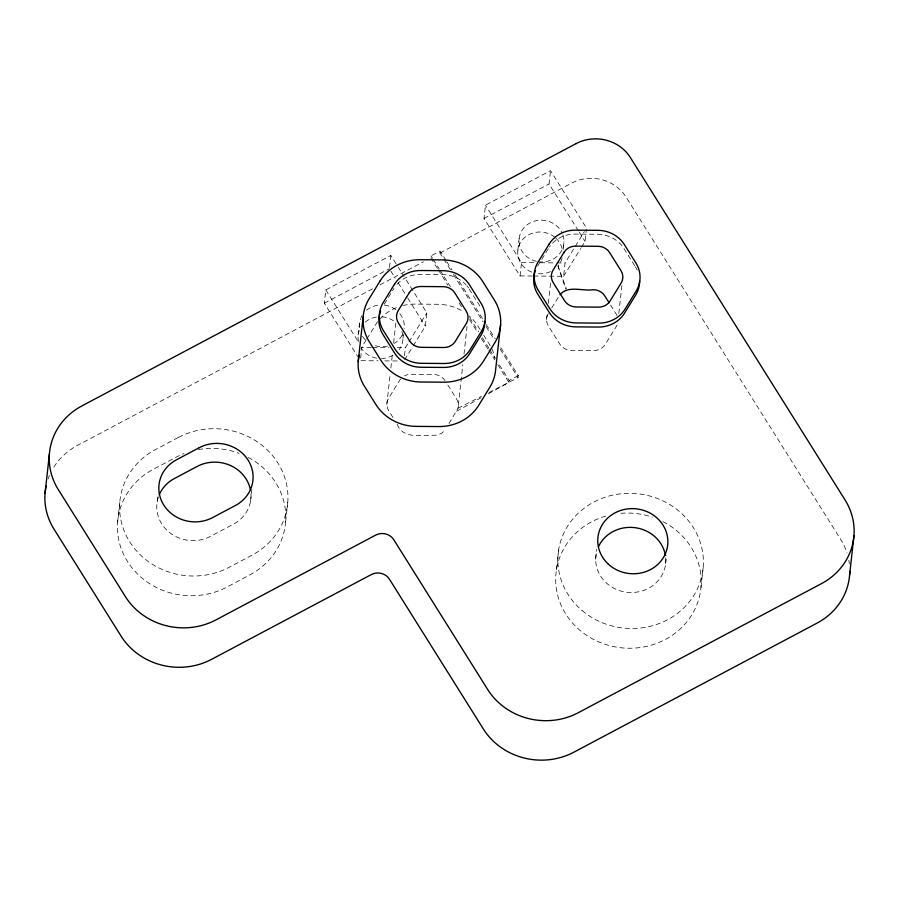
<?xml version="1.0" encoding="UTF-8"?>
<svg xmlns="http://www.w3.org/2000/svg" width="899" height="899" viewBox="0 0 899 899"><rect width="100%" height="100%" fill="white"/><g stroke="black" fill="none" stroke-linecap="round" stroke-linejoin="round"><path stroke-width="0.67" stroke-dasharray="4.5 3.37" d="M117.612 522.117L119.792 502.395M157.246 501.384L157.842 496.034M250.529 501.361L251.855 489.314M285.59 522.049L287.77 502.316M358.881 358.341L324.325 303.233L325.798 289.928L390.818 255.417L397.425 265.969M358.173 334.855L359.488 323.011M389.492 267.396L390.818 255.417M386.828 404.494L390.132 374.58M390.863 368.006L392.458 353.543M393.616 343.025L395.796 323.303M403.01 338.215L403.437 334.271M404.483 355.701L405.359 347.711L408.225 343.07M446.106 260.53L440.15 251.046L431.026 255.889L430.812 257.856L437.51 268.531M413.192 345.924L425.362 326.168L426.834 312.863L404.786 277.69M450.354 269.621L439.937 253.012L440.15 251.046M458.366 405.067L462.828 364.634M463.996 354.116L467.042 326.494M532.287 276.015L520.038 275.926L484.022 218.479L485.482 205.163L550.503 170.653L586.519 228.099M517.869 250.091L519.173 238.257M520.038 275.926L521.51 262.609L485.482 205.163M488.258 393.807L508.924 382.435L509.137 380.457L497.979 362.668M489.034 392.503L518.049 377.591L518.262 375.613L500.406 347.138M578.439 230.863L549.031 183.969L550.503 170.653M546.525 319.741L547.277 312.886M548.334 303.3L550.57 283.039M563.134 249.517L563.999 241.629M533.646 276.027L563.583 276.274L565.055 262.957L584.372 231.582M581.473 247.225L585.058 241.415L586.373 229.436M556.459 569.708L558.627 549.986M618.815 313.459L621.962 284.949M595.677 559.167L596.734 549.356M665.642 563.617L666.53 555.593M700.973 587.463L703.153 567.741M449.006 423.598L457.939 408.247A13.238 12.283 6.3 0 0 456.546 398.909L447.264 384.109M384.233 304.177L393.953 288.388M366.208 339.946L364.129 343.328A46.355 42.972 6.3 0 0 361.69 347.913M366.904 338.822L375.243 325.292A46.355 42.972 6.3 0 1 397.628 307.177M408.944 341.901L426.834 312.863M404.606 359.87L412.484 347.081M537.636 266.048L548.75 248.012M563.583 276.274L580.754 248.382M551.716 307.975L558.661 296.692M456.647 411.203L480.965 397.819M518.262 375.613L509.137 380.457M324.325 303.233L389.346 268.722M484.022 218.479L549.031 183.969M372.546 288.781L77.494 445.387A66.211 61.39 6.3 0 0 52.209 469.851M379.985 284.837L423.373 261.811M439.937 253.012L571.685 183.093A39.725 36.837 6.3 0 1 626.019 197.016L840.644 539.31A66.211 61.39 6.3 0 1 847.015 552.986M457.939 408.247L481.572 396.279M521.51 262.609L535.119 262.722M540.557 262.755L555.526 262.879M556.886 262.89L565.055 262.957M371.343 347.441L361.814 347.362L360.353 360.679L378.041 360.825M372.703 347.452L389.031 347.587M397.201 347.655L405.359 347.711M384.839 360.881L398.448 360.982M634.705 265.688L623.996 248.607A30.465 28.24 6.3 0 0 597.52 234.268L574.978 234.088A30.465 28.24 6.3 0 0 549.424 246.967M579.17 232.032L585.058 241.415M610.522 305.042L616.231 314.144A13.238 12.283 6.3 0 1 617.579 317.122M469.199 288.995L479.909 306.065M446.848 261.721L452.062 270.026M455.029 274.768L483.302 319.853M486.28 324.595L495.203 338.833M453.332 274.375L483.089 321.831M486.056 326.573L494.248 339.62M500.192 349.115L518.049 377.591M480.133 329.517L477.987 326.101A46.355 42.972 6.3 0 0 469.3 316.01M483.696 335.215L489.416 344.328A46.355 42.972 6.3 0 1 495.113 358.825M431.026 255.889L432.52 258.26M433.262 259.44L439.218 268.936M439.959 270.127L450.377 286.736M469.716 317.583L478.639 331.821M482.358 337.754L489.056 348.43M489.798 349.61L495.001 357.914M438.251 269.722L447.927 285.152M459.086 302.941L462.052 307.683M469.492 319.55L477.684 332.608M481.392 338.53L488.09 349.217M488.831 350.396L494.787 359.892M497.765 364.634L508.924 382.435M398.167 267.138L404.044 276.521M390.818 271.071L395.223 278.106M398.167 282.792L406.989 296.861M407.719 298.041L425.362 326.168M325.798 289.928L358.139 341.508M392.942 417.484L388.66 410.652A13.238 12.283 6.3 0 1 388.548 398.369L399.662 380.322A13.238 12.283 6.3 0 1 401.741 377.794M397.223 424.317C402.954 439.555 421.732 434.835 434.127 435.296A13.238 12.283 6.3 0 0 445.533 429.239M562.122 257.934A22.509 20.879 6.3 0 1 557.976 265.98L566.359 288.826M557.976 265.98L565.718 289.073M158.415 496.9A35.758 33.151 6.3 0 0 170.214 533.04A35.758 33.151 6.3 0 0 210.591 536.31L233.403 524.196A35.758 33.151 6.3 0 0 250.799 492.135M248.158 457.389A72.841 67.537 6.3 0 1 285.781 516.217A72.841 67.537 6.3 0 1 249.9 574.854L227.087 586.968A72.841 67.537 6.3 0 1 127.456 561.437A72.841 67.537 6.3 0 1 153.302 469.3L176.114 457.198A72.841 67.537 6.3 0 1 183.947 453.613M198.297 449.601A72.841 67.537 6.3 0 1 239.055 453.31M445.117 380.693A13.249 12.283 6.3 0 0 433.61 374.456L411.068 374.276A13.238 12.283 6.3 0 0 404.471 375.872M548.244 313.605A13.238 12.283 6.3 0 0 548.345 325.899L559.774 344.115A13.238 12.283 6.3 0 0 571.281 350.352L593.812 350.531A13.238 12.283 6.3 0 0 605.218 344.474L616.332 326.438A13.238 12.283 6.3 0 0 617.635 323.483M635.413 266.834A30.465 28.24 6.3 0 1 637.2 270.161M396.965 284.376A30.465 28.24 6.3 0 1 420.193 274.465L442.724 274.644A30.465 28.24 6.3 0 1 466.12 284.927M466.963 285.893A30.465 28.24 6.3 0 1 468.503 287.927M402.853 305.548A46.355 42.972 6.3 0 1 415.158 304.098L437.701 304.278A46.355 42.972 6.3 0 1 463.85 311.964M48.119 478.909A66.211 61.39 6.3 0 1 49.467 475.436M562.898 234.92A22.509 20.879 6.3 0 1 537.647 261.587M536.456 261.351A22.509 20.879 6.3 0 1 524.117 227.548A22.509 20.879 6.3 0 1 562.021 232.807M402.134 335.102A22.509 20.879 6.3 0 1 394.256 343.429M387.615 346.104A22.509 20.879 6.3 0 1 374.422 345.441M365.331 339.788A22.509 20.879 6.3 0 1 362.432 336.114M359.431 327.528A22.509 20.879 6.3 0 1 360.578 318.628M361.005 317.583A22.509 20.879 6.3 0 1 362.05 315.549M366.511 310.279A22.509 20.879 6.3 0 1 378.4 305.121M384.469 305.121A22.509 20.879 6.3 0 1 396.56 310.267M399.864 313.627A22.509 20.879 6.3 0 1 404.157 328.641M550.536 271.622A22.509 20.879 6.3 0 1 536.343 273.42M531.669 272.105A22.509 20.879 6.3 0 1 521.049 241.662A22.509 20.879 6.3 0 1 554.941 237.347M555.829 238.123A22.509 20.879 6.3 0 1 562.223 248.956M401.898 331.517A22.509 20.879 6.3 0 1 398.999 349.846M392.953 355.262A22.509 20.879 6.3 0 1 381.502 358.544M376.647 358.184A22.509 20.879 6.3 0 1 361.769 348.924M358.499 341.609A22.509 20.879 6.3 0 1 359.274 330.461M365.208 322.112A22.509 20.879 6.3 0 1 377.097 316.954M381.963 316.83A22.509 20.879 6.3 0 1 395.245 322.1M665.687 557.785A35.095 32.544 6.3 0 1 627.671 592.329A35.095 32.544 6.3 0 1 596.835 551.098M662.945 521.656A72.841 67.537 6.3 0 1 681.251 627.974A72.841 67.537 6.3 0 1 566.269 614.804A72.841 67.537 6.3 0 1 608.286 515.397M620.849 513.307A72.841 67.537 6.3 0 1 652.393 517.183M848.825 560.234A66.211 61.39 6.3 0 1 849.386 563.92M178.294 437.476L155.482 449.579A72.841 67.537 6.3 0 0 129.636 541.715A72.841 67.537 6.3 0 0 229.256 567.247L252.068 555.133A72.841 67.537 6.3 0 0 277.915 463.007A72.841 67.537 6.3 0 0 178.294 437.476M582.035 610.488A72.841 67.537 6.3 0 0 701.849 575.944A72.841 67.537 6.3 0 0 608.016 496.327A72.841 67.537 6.3 0 0 582.035 610.488"/><path stroke-width="1.35" d="M45.051 493.405L49.4 453.95M358.207 361.578L363.106 317.19M500.597 324.719L495.697 369.096A46.355 42.972 6.3 0 1 489.786 387.345L478.673 405.382A46.355 42.972 6.3 0 1 438.746 426.564L416.215 426.384A46.355 42.972 6.3 0 1 375.917 404.561L364.5 386.345A46.355 42.972 6.3 0 1 359.184 355.229M849.6 575.045L853.949 535.602M560.043 294.726C568.011 284.938 582.777 291.512 593.295 289.692A13.238 12.283 6.3 0 1 604.813 295.928L609.095 302.761M159.247 494.731A35.758 33.151 6.3 0 1 174.372 478.549L197.184 466.435A35.758 33.151 6.3 0 1 250.428 489.831M535.433 270.498A30.454 28.24 6.3 0 0 537.872 294.321L549.3 312.537A30.465 28.24 6.3 0 0 575.776 326.876L598.307 327.056A30.465 28.24 6.3 0 0 624.547 313.133L635.66 295.097A30.465 28.24 6.3 0 0 639.616 280.994M380.637 310.874A30.465 28.24 6.3 0 0 383.086 334.698L394.504 352.914A30.465 28.24 6.3 0 0 420.979 367.264L443.522 367.444A30.465 28.24 6.3 0 0 469.75 353.521L480.864 335.473A30.465 28.24 6.3 0 0 484.819 321.37M598.476 546.704A35.095 32.544 6.3 0 1 635.065 527.691A35.095 32.544 6.3 0 1 665.395 555.458M46.107 486.067A66.211 61.39 6.3 0 0 53.996 529.14L121.073 636.11A66.211 61.39 6.3 0 0 211.636 659.315L371.332 574.562A13.238 12.283 6.3 0 1 389.436 579.203L483.336 728.954A66.211 61.39 6.3 0 0 573.899 752.171L817.146 623.063A66.211 61.39 6.3 0 0 849.769 571.337M380.142 280.904L369.028 298.951A46.355 42.972 6.3 0 0 369.399 341.968L380.816 360.184A46.355 42.972 6.3 0 0 421.114 382.008L443.645 382.187A46.355 42.972 6.3 0 0 483.572 361.005L494.686 342.957A46.355 42.972 6.3 0 0 494.315 299.94L482.887 281.724A46.355 42.972 6.3 0 0 442.6 259.901L420.058 259.721A46.355 42.972 6.3 0 0 380.142 280.904M394.391 284.444L383.277 302.491A30.465 28.24 6.3 0 0 383.513 330.753L394.942 348.969A30.465 28.24 6.3 0 0 421.417 363.32L443.96 363.499A30.465 28.24 6.3 0 0 470.188 349.576L481.302 331.529A30.465 28.24 6.3 0 0 481.055 303.266L469.638 285.05A30.465 28.24 6.3 0 0 443.162 270.7L420.62 270.52A30.465 28.24 6.3 0 0 394.391 284.444M409.36 292.557L398.246 310.593A13.238 12.283 6.3 0 0 398.347 322.887L409.775 341.103A13.238 12.283 6.3 0 0 421.283 347.34L443.814 347.52A13.238 12.283 6.3 0 0 455.22 341.463L466.334 323.426A13.238 12.283 6.3 0 0 466.233 311.133L454.804 292.917A13.249 12.283 6.3 0 0 443.297 286.68L420.766 286.5A13.238 12.283 6.3 0 0 409.36 292.557M549.177 244.067L538.063 262.103A30.454 28.24 6.3 0 0 538.31 290.377L549.727 308.593A30.465 28.24 6.3 0 0 576.214 322.932L598.745 323.112A30.465 28.24 6.3 0 0 624.985 309.189L636.087 291.152A30.465 28.24 6.3 0 0 635.851 262.879L624.423 244.663A30.465 28.24 6.3 0 0 597.947 230.324L575.416 230.144A30.465 28.24 6.3 0 0 549.177 244.067M564.145 252.169L553.031 270.217A13.238 12.283 6.3 0 0 553.132 282.5L564.561 300.727A13.238 12.283 6.3 0 0 576.068 306.964L598.61 307.143A13.238 12.283 6.3 0 0 610.016 301.086L621.13 283.05A13.238 12.283 6.3 0 0 621.018 270.756L609.601 252.54A13.238 12.283 6.3 0 0 598.082 246.304L575.551 246.124A13.238 12.283 6.3 0 0 564.145 252.169M576.034 143.638L81.854 405.943A66.211 61.39 6.3 0 0 58.356 489.697L125.422 596.655A66.211 61.39 6.3 0 0 215.996 619.872L375.681 535.107A13.238 12.283 6.3 0 1 393.796 539.748L487.696 689.511A66.211 61.39 6.3 0 0 578.259 712.716L821.506 583.608A66.211 61.39 6.3 0 0 845.004 499.855L630.379 157.572A39.725 36.837 6.3 0 0 576.034 143.638M199.252 447.702L176.44 459.805A35.758 33.151 6.3 0 0 163.753 505.036A35.758 33.151 6.3 0 0 212.658 517.566L235.471 505.463A35.758 33.151 6.3 0 0 248.158 460.232A35.758 33.151 6.3 0 0 199.252 447.702M607.657 563.504A35.095 32.544 6.3 0 0 666.541 550.604A35.095 32.544 6.3 0 0 624.232 509.486A35.095 32.544 6.3 0 0 607.657 563.504"/></g></svg>
